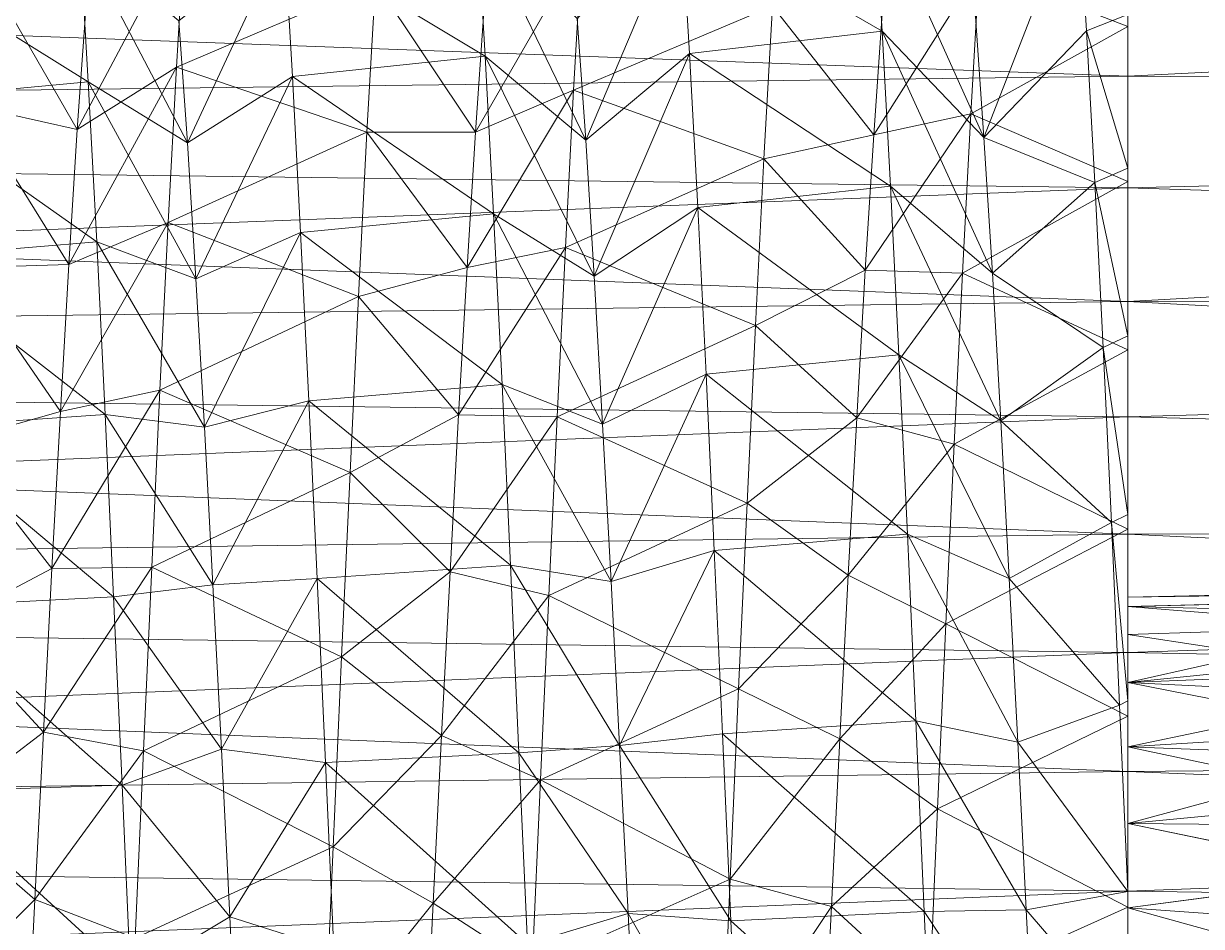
# Model space of a CAD drawing. Header units: millimetres. Extents: x -104 to 115, y -53 to 68.
# Drawn here: x -63.02 to -48.42, y 8.1 to 19.28 of the extents above; entities that cross this region are included whole.
import ezdxf

# ---------------------------------------------------------------- set-up
doc = ezdxf.new("R2010")
doc.units = ezdxf.units.MM

msp = doc.modelspace()

# ---------------------------------------------------------------- linework, layer by layer
at = {"color": 7, "lineweight": 0}
for points in [[(-49.333, 25.572, -26.139), (-49.333, 12.181, -27.423), (-49.333, 25.585, -28.516), (-49.333, 25.572, -26.139)], [(-49.333, 25.585, -28.516), (-49.333, 12.181, -27.423), (-49.333, 12.064, -28.431), (-49.333, 25.585, -28.516)], [(-49.333, 25.585, -28.516), (-49.333, 12.064, -28.431), (-49.333, 25.281, -30.873), (-49.333, 25.585, -28.516)], [(-49.333, 25.243, -23.784), (-49.333, 12.064, -26.415), (-49.333, 25.572, -26.139), (-49.333, 25.243, -23.784)], [(-49.333, 25.572, -26.139), (-49.333, 12.064, -26.415), (-49.333, 12.181, -27.423), (-49.333, 25.572, -26.139)], [(-49.333, 25.281, -30.873), (-49.333, 12.064, -28.431), (-49.333, 24.667, -33.17), (-49.333, 25.281, -30.873)], [(-49.333, 24.604, -21.495), (-49.333, 12.064, -26.415), (-49.333, 25.243, -23.784), (-49.333, 24.604, -21.495)], [(-49.333, 24.667, -33.17), (-49.333, 12.064, -28.431), (-49.333, 11.718, -29.386), (-49.333, 24.667, -33.17)], [(-49.333, 24.667, -33.17), (-49.333, 11.718, -29.386), (-49.333, 23.752, -35.364), (-49.333, 24.667, -33.17)], [(-49.333, 23.665, -19.311), (-49.333, 11.718, -25.461), (-49.333, 24.604, -21.495), (-49.333, 23.665, -19.311)], [(-49.333, 24.604, -21.495), (-49.333, 11.718, -25.461), (-49.333, 12.064, -26.415), (-49.333, 24.604, -21.495)], [(-49.333, 23.752, -35.364), (-49.333, 11.718, -29.386), (-49.333, 22.554, -37.417), (-49.333, 23.752, -35.364)], [(-49.333, 22.445, -17.271), (-49.333, 11.718, -25.461), (-49.333, 23.665, -19.311), (-49.333, 22.445, -17.271)], [(-49.333, 22.554, -37.417), (-49.333, 11.718, -29.386), (-49.333, 11.122, -30.282), (-49.333, 22.554, -37.417)], [(-49.333, 22.554, -37.417), (-49.333, 11.122, -30.282), (-49.333, 21.093, -39.292), (-49.333, 22.554, -37.417)], [(-49.333, 20.964, -15.412), (-49.333, 11.122, -24.564), (-49.333, 22.445, -17.271), (-49.333, 20.964, -15.412)], [(-49.333, 22.445, -17.271), (-49.333, 11.122, -24.564), (-49.333, 11.718, -25.461), (-49.333, 22.445, -17.271)], [(-104.18, 20.639, -51.652), (-49.333, 18.63, -52.615), (-49.333, 21.29, -51.295), (-104.18, 20.639, -51.652)], [(-7.414, 20.721, -51.609), (-49.333, 21.29, -51.295), (-49.333, 18.63, -52.615), (-7.414, 20.721, -51.609)], [(-49.333, 21.093, -39.292), (-49.333, 11.122, -30.282), (-49.333, 19.395, -40.956), (-49.333, 21.093, -39.292)], [(-52.379, 19.19, -41.129), (-54.869, 20.631, -39.79), (-52.484, 20.91, -39.494), (-52.379, 19.19, -41.129)], [(-52.484, 20.91, -39.494), (-51.223, 19.375, -37.921), (-51.118, 17.874, -39.37), (-52.484, 20.91, -39.494)], [(-52.484, 20.91, -39.494), (-51.118, 17.874, -39.37), (-52.379, 19.19, -41.129), (-52.484, 20.91, -39.494)], [(-49.948, 20.879, -39.527), (-51.118, 17.874, -39.37), (-51.223, 19.375, -37.921), (-49.948, 20.879, -39.527)], [(-51.178, 19.963, -14.399), (-49.333, 19.248, -13.766), (-49.333, 20.964, -15.412), (-51.178, 19.963, -14.399)], [(-49.846, 19.193, -41.127), (-51.118, 17.874, -39.37), (-49.948, 20.879, -39.527), (-49.846, 19.193, -41.127)], [(-49.948, 20.879, -39.527), (-49.333, 19.395, -40.956), (-49.846, 19.193, -41.127), (-49.948, 20.879, -39.527)], [(-49.333, 19.248, -13.766), (-49.333, 11.122, -24.564), (-49.333, 20.964, -15.412), (-49.333, 19.248, -13.766)], [(-104.18, 17.944, -52.899), (-49.333, 18.63, -52.615), (-104.18, 20.639, -51.652), (-104.18, 17.944, -52.899)], [(-57.297, 18.878, -41.383), (-59.789, 20.378, -40.047), (-57.402, 20.634, -39.787), (-57.297, 18.878, -41.383)], [(-57.402, 20.634, -39.787), (-56.157, 19.347, -37.952), (-56.052, 17.841, -39.398), (-57.402, 20.634, -39.787)], [(-57.402, 20.634, -39.787), (-56.052, 17.841, -39.398), (-57.297, 18.878, -41.383), (-57.402, 20.634, -39.787)], [(-54.869, 20.631, -39.79), (-56.052, 17.841, -39.398), (-56.157, 19.347, -37.952), (-54.869, 20.631, -39.79)], [(-54.766, 18.913, -41.355), (-56.052, 17.841, -39.398), (-54.869, 20.631, -39.79), (-54.766, 18.913, -41.355)], [(-52.379, 19.19, -41.129), (-54.766, 18.913, -41.355), (-54.869, 20.631, -39.79), (-52.379, 19.19, -41.129)], [(-7.414, 20.721, -51.609), (-49.333, 18.63, -52.615), (-4.981, 18.288, -52.759), (-7.414, 20.721, -51.609)], [(-61.019, 20.481, -14.903), (-62.246, 19.461, -17.021), (-62.351, 17.971, -15.559), (-61.019, 20.481, -14.903)], [(-61.019, 20.481, -14.903), (-62.351, 17.971, -15.559), (-61.121, 18.744, -13.358), (-61.019, 20.481, -14.903)], [(-58.658, 19.797, -14.246), (-61.019, 20.481, -14.903), (-61.121, 18.744, -13.358), (-58.658, 19.797, -14.246)], [(-62.216, 18.561, -41.629), (-64.709, 20.12, -40.3), (-62.321, 20.352, -40.073), (-62.216, 18.561, -41.629)], [(-62.321, 20.352, -40.073), (-61.091, 19.318, -37.984), (-60.986, 17.808, -39.425), (-62.321, 20.352, -40.073)], [(-62.321, 20.352, -40.073), (-60.986, 17.808, -39.425), (-62.216, 18.561, -41.629), (-62.321, 20.352, -40.073)], [(-59.789, 20.378, -40.047), (-60.986, 17.808, -39.425), (-61.091, 19.318, -37.984), (-59.789, 20.378, -40.047)], [(-59.686, 18.628, -41.577), (-60.986, 17.808, -39.425), (-59.789, 20.378, -40.047), (-59.686, 18.628, -41.577)], [(-57.297, 18.878, -41.383), (-59.686, 18.628, -41.577), (-59.789, 20.378, -40.047), (-57.297, 18.878, -41.383)], [(-56.099, 20.225, -14.648), (-57.312, 19.432, -16.989), (-57.417, 17.939, -15.532), (-56.099, 20.225, -14.648)], [(-56.099, 20.225, -14.648), (-57.417, 17.939, -15.532), (-56.201, 18.457, -13.14), (-56.099, 20.225, -14.648)], [(-53.739, 19.497, -13.978), (-56.099, 20.225, -14.648), (-56.201, 18.457, -13.14), (-53.739, 19.497, -13.978)], [(-62.216, 18.561, -41.629), (-64.607, 18.34, -41.794), (-64.709, 20.12, -40.3), (-62.216, 18.561, -41.629)], [(-63.681, 18.268, -13.001), (-62.351, 17.971, -15.559), (-63.576, 20.091, -14.52), (-63.681, 18.268, -13.001)], [(-63.576, 20.091, -14.52), (-62.351, 17.971, -15.559), (-62.246, 19.461, -17.021), (-63.576, 20.091, -14.52)], [(-104.18, 17.944, -1.948), (-49.333, 19.978, -2.856), (-49.333, 17.25, -1.682), (-104.18, 17.944, -1.948)], [(-51.178, 19.963, -14.399), (-52.378, 19.404, -16.958), (-52.483, 17.906, -15.504), (-51.178, 19.963, -14.399)], [(-51.178, 19.963, -14.399), (-52.483, 17.906, -15.504), (-51.281, 18.166, -12.927), (-51.178, 19.963, -14.399)], [(-51.281, 18.166, -12.927), (-49.333, 19.248, -13.766), (-51.178, 19.963, -14.399), (-51.281, 18.166, -12.927)], [(-4.981, 18.288, -2.087), (-49.333, 17.25, -1.682), (-49.333, 19.978, -2.856), (-4.981, 18.288, -2.087)], [(-58.658, 19.797, -14.246), (-61.121, 18.744, -13.358), (-58.763, 17.94, -12.768), (-58.658, 19.797, -14.246)], [(-58.763, 17.94, -12.768), (-57.417, 17.939, -15.532), (-58.658, 19.797, -14.246), (-58.763, 17.94, -12.768)], [(-58.658, 19.797, -14.246), (-57.417, 17.939, -15.532), (-57.312, 19.432, -16.989), (-58.658, 19.797, -14.246)], [(-53.739, 19.497, -13.978), (-56.201, 18.457, -13.14), (-53.844, 17.607, -12.543), (-53.739, 19.497, -13.978)], [(-53.844, 17.607, -12.543), (-52.483, 17.906, -15.504), (-53.739, 19.497, -13.978), (-53.844, 17.607, -12.543)], [(-53.739, 19.497, -13.978), (-52.483, 17.906, -15.504), (-52.378, 19.404, -16.958), (-53.739, 19.497, -13.978)], [(-49.846, 19.193, -41.127), (-49.333, 19.395, -40.956), (-49.333, 17.492, -42.379), (-49.846, 19.193, -41.127)], [(-49.333, 19.395, -40.956), (-49.333, 11.122, -30.282), (-49.333, 10.325, -31.007), (-49.333, 19.395, -40.956)], [(-49.333, 19.395, -40.956), (-49.333, 10.325, -31.007), (-49.333, 17.492, -42.379), (-49.333, 19.395, -40.956)], [(-52.274, 17.269, -42.521), (-54.766, 18.913, -41.355), (-52.379, 19.19, -41.129), (-52.274, 17.269, -42.521)], [(-52.379, 19.19, -41.129), (-51.118, 17.874, -39.37), (-51.013, 16.192, -40.607), (-52.379, 19.19, -41.129)], [(-52.379, 19.19, -41.129), (-51.013, 16.192, -40.607), (-52.274, 17.269, -42.521), (-52.379, 19.19, -41.129)], [(-51.281, 18.166, -12.927), (-49.333, 17.329, -12.363), (-49.333, 19.248, -13.766), (-51.281, 18.166, -12.927)], [(-49.743, 17.313, -42.494), (-51.118, 17.874, -39.37), (-49.846, 19.193, -41.127), (-49.743, 17.313, -42.494)], [(-49.846, 19.193, -41.127), (-49.333, 17.492, -42.379), (-49.743, 17.313, -42.494), (-49.846, 19.193, -41.127)], [(-49.333, 17.329, -12.363), (-49.333, 10.325, -23.84), (-49.333, 19.248, -13.766), (-49.333, 17.329, -12.363)], [(-49.333, 19.248, -13.766), (-49.333, 10.325, -23.84), (-49.333, 11.122, -24.564), (-49.333, 19.248, -13.766)], [(-57.193, 16.926, -42.731), (-59.686, 18.628, -41.577), (-57.297, 18.878, -41.383), (-57.193, 16.926, -42.731)], [(-57.297, 18.878, -41.383), (-56.052, 17.841, -39.398), (-55.947, 16.156, -40.629), (-57.297, 18.878, -41.383)], [(-57.297, 18.878, -41.383), (-55.947, 16.156, -40.629), (-57.193, 16.926, -42.731), (-57.297, 18.878, -41.383)], [(-54.766, 18.913, -41.355), (-55.947, 16.156, -40.629), (-56.052, 17.841, -39.398), (-54.766, 18.913, -41.355)], [(-54.664, 17.006, -42.683), (-55.947, 16.156, -40.629), (-54.766, 18.913, -41.355), (-54.664, 17.006, -42.683)], [(-52.274, 17.269, -42.521), (-54.664, 17.006, -42.683), (-54.766, 18.913, -41.355), (-52.274, 17.269, -42.521)], [(-61.121, 18.744, -13.358), (-62.351, 17.971, -15.559), (-62.456, 16.3, -14.309), (-61.121, 18.744, -13.358)], [(-61.121, 18.744, -13.358), (-62.456, 16.3, -14.309), (-61.224, 16.821, -12.053), (-61.121, 18.744, -13.358)], [(-58.763, 17.94, -12.768), (-61.121, 18.744, -13.358), (-61.224, 16.821, -12.053), (-58.763, 17.94, -12.768)], [(-104.18, 17.944, -52.899), (-49.333, 15.843, -53.639), (-49.333, 18.63, -52.615), (-104.18, 17.944, -52.899)], [(-62.111, 16.579, -42.933), (-64.607, 18.34, -41.794), (-62.216, 18.561, -41.629), (-62.111, 16.579, -42.933)], [(-62.216, 18.561, -41.629), (-60.986, 17.808, -39.425), (-60.881, 16.12, -40.652), (-62.216, 18.561, -41.629)], [(-62.216, 18.561, -41.629), (-60.881, 16.12, -40.652), (-62.111, 16.579, -42.933), (-62.216, 18.561, -41.629)], [(-59.686, 18.628, -41.577), (-60.881, 16.12, -40.652), (-60.986, 17.808, -39.425), (-59.686, 18.628, -41.577)], [(-59.584, 16.695, -42.867), (-60.881, 16.12, -40.652), (-59.686, 18.628, -41.577), (-59.584, 16.695, -42.867)], [(-57.193, 16.926, -42.731), (-59.584, 16.695, -42.867), (-59.686, 18.628, -41.577), (-57.193, 16.926, -42.731)], [(-4.981, 18.288, -52.759), (-49.333, 18.63, -52.615), (-49.333, 15.843, -53.639), (-4.981, 18.288, -52.759)], [(-56.201, 18.457, -13.14), (-57.417, 17.939, -15.532), (-57.522, 16.264, -14.286), (-56.201, 18.457, -13.14)], [(-56.201, 18.457, -13.14), (-57.522, 16.264, -14.286), (-56.304, 16.508, -11.874), (-56.201, 18.457, -13.14)], [(-53.844, 17.607, -12.543), (-56.201, 18.457, -13.14), (-56.304, 16.508, -11.874), (-53.844, 17.607, -12.543)], [(-62.111, 16.579, -42.933), (-64.504, 16.38, -43.044), (-64.607, 18.34, -41.794), (-62.111, 16.579, -42.933)], [(-63.786, 16.26, -11.737), (-62.456, 16.3, -14.309), (-63.681, 18.268, -13.001), (-63.786, 16.26, -11.737)], [(-63.681, 18.268, -13.001), (-62.456, 16.3, -14.309), (-62.351, 17.971, -15.559), (-63.681, 18.268, -13.001)], [(-2.447, 15.754, -1.181), (-49.333, 17.25, -1.682), (-4.981, 18.288, -2.087), (-2.447, 15.754, -1.181)], [(-4.981, 18.288, -52.759), (-49.333, 15.843, -53.639), (-2.447, 15.754, -53.666), (-4.981, 18.288, -52.759)], [(-51.281, 18.166, -12.927), (-52.483, 17.906, -15.504), (-52.588, 16.228, -14.263), (-51.281, 18.166, -12.927)], [(-51.281, 18.166, -12.927), (-52.588, 16.228, -14.263), (-51.383, 16.191, -11.7), (-51.281, 18.166, -12.927)], [(-51.383, 16.191, -11.7), (-49.333, 17.329, -12.363), (-51.281, 18.166, -12.927), (-51.383, 16.191, -11.7)], [(-104.18, 17.944, -1.948), (-49.333, 17.25, -1.682), (-104.18, 15.13, -1), (-104.18, 17.944, -1.948)], [(-104.18, 15.13, -53.847), (-49.333, 15.843, -53.639), (-104.18, 17.944, -52.899), (-104.18, 15.13, -53.847)], [(-58.763, 17.94, -12.768), (-61.224, 16.821, -12.053), (-58.867, 15.904, -11.55), (-58.763, 17.94, -12.768)], [(-58.867, 15.904, -11.55), (-57.522, 16.264, -14.286), (-58.763, 17.94, -12.768), (-58.867, 15.904, -11.55)], [(-58.763, 17.94, -12.768), (-57.522, 16.264, -14.286), (-57.417, 17.939, -15.532), (-58.763, 17.94, -12.768)], [(-53.844, 17.607, -12.543), (-52.588, 16.228, -14.263), (-52.483, 17.906, -15.504), (-53.844, 17.607, -12.543)], [(-49.743, 17.313, -42.494), (-51.013, 16.192, -40.607), (-51.118, 17.874, -39.37), (-49.743, 17.313, -42.494)], [(-53.844, 17.607, -12.543), (-56.304, 16.508, -11.874), (-53.949, 15.544, -11.371), (-53.844, 17.607, -12.543)], [(-53.949, 15.544, -11.371), (-52.588, 16.228, -14.263), (-53.844, 17.607, -12.543), (-53.949, 15.544, -11.371)], [(-49.743, 17.313, -42.494), (-49.333, 17.492, -42.379), (-49.333, 15.415, -43.537), (-49.743, 17.313, -42.494)], [(-49.333, 17.492, -42.379), (-49.333, 10.325, -31.007), (-49.333, 15.415, -43.537), (-49.333, 17.492, -42.379)], [(-104.18, 15.13, -1), (-49.333, 17.25, -1.682), (-49.333, 14.412, -0.811), (-104.18, 15.13, -1)], [(-52.17, 15.18, -43.646), (-54.664, 17.006, -42.683), (-52.274, 17.269, -42.521), (-52.17, 15.18, -43.646)], [(-52.274, 17.269, -42.521), (-51.013, 16.192, -40.607), (-50.908, 14.361, -41.608), (-52.274, 17.269, -42.521)], [(-52.274, 17.269, -42.521), (-50.908, 14.361, -41.608), (-52.17, 15.18, -43.646), (-52.274, 17.269, -42.521)], [(-51.383, 16.191, -11.7), (-49.333, 15.241, -11.228), (-49.333, 17.329, -12.363), (-51.383, 16.191, -11.7)], [(-49.641, 15.271, -43.604), (-51.013, 16.192, -40.607), (-49.743, 17.313, -42.494), (-49.641, 15.271, -43.604)], [(-49.743, 17.313, -42.494), (-49.333, 15.415, -43.537), (-49.641, 15.271, -43.604), (-49.743, 17.313, -42.494)], [(-49.333, 15.241, -11.228), (-49.333, 10.325, -23.84), (-49.333, 17.329, -12.363), (-49.333, 15.241, -11.228)], [(-2.447, 15.754, -1.181), (-49.333, 14.412, -0.811), (-49.333, 17.25, -1.682), (-2.447, 15.754, -1.181)], [(-54.664, 17.006, -42.683), (-55.842, 14.322, -41.626), (-55.947, 16.156, -40.629), (-54.664, 17.006, -42.683)], [(-54.561, 14.942, -43.752), (-55.842, 14.322, -41.626), (-54.664, 17.006, -42.683), (-54.561, 14.942, -43.752)], [(-52.17, 15.18, -43.646), (-54.561, 14.942, -43.752), (-54.664, 17.006, -42.683), (-52.17, 15.18, -43.646)], [(-61.224, 16.821, -12.053), (-62.456, 16.3, -14.309), (-62.561, 14.477, -13.293), (-61.224, 16.821, -12.053)], [(-61.224, 16.821, -12.053), (-62.561, 14.477, -13.293), (-61.327, 14.744, -11.009), (-61.224, 16.821, -12.053)], [(-58.867, 15.904, -11.55), (-61.224, 16.821, -12.053), (-61.327, 14.744, -11.009), (-58.867, 15.904, -11.55)], [(-57.088, 14.812, -43.808), (-59.584, 16.695, -42.867), (-57.193, 16.926, -42.731), (-57.088, 14.812, -43.808)], [(-57.193, 16.926, -42.731), (-55.947, 16.156, -40.629), (-55.842, 14.322, -41.626), (-57.193, 16.926, -42.731)], [(-57.193, 16.926, -42.731), (-55.842, 14.322, -41.626), (-57.088, 14.812, -43.808), (-57.193, 16.926, -42.731)], [(-59.584, 16.695, -42.867), (-60.776, 14.283, -41.644), (-60.881, 16.12, -40.652), (-59.584, 16.695, -42.867)], [(-59.481, 14.61, -43.894), (-60.776, 14.283, -41.644), (-59.584, 16.695, -42.867), (-59.481, 14.61, -43.894)], [(-57.088, 14.812, -43.808), (-59.481, 14.61, -43.894), (-59.584, 16.695, -42.867), (-57.088, 14.812, -43.808)], [(-62.007, 14.441, -43.963), (-64.504, 16.38, -43.044), (-62.111, 16.579, -42.933), (-62.007, 14.441, -43.963)], [(-62.111, 16.579, -42.933), (-60.881, 16.12, -40.652), (-60.776, 14.283, -41.644), (-62.111, 16.579, -42.933)], [(-62.111, 16.579, -42.933), (-60.776, 14.283, -41.644), (-62.007, 14.441, -43.963), (-62.111, 16.579, -42.933)], [(-56.304, 16.508, -11.874), (-57.522, 16.264, -14.286), (-57.627, 14.438, -13.275), (-56.304, 16.508, -11.874)], [(-56.304, 16.508, -11.874), (-57.627, 14.438, -13.275), (-56.406, 14.411, -10.872), (-56.304, 16.508, -11.874)], [(-53.949, 15.544, -11.371), (-56.304, 16.508, -11.874), (-56.406, 14.411, -10.872), (-53.949, 15.544, -11.371)], [(-62.007, 14.441, -43.963), (-64.402, 14.275, -44.028), (-64.504, 16.38, -43.044), (-62.007, 14.441, -43.963)], [(-63.89, 14.102, -10.752), (-62.561, 14.477, -13.293), (-63.786, 16.26, -11.737), (-63.89, 14.102, -10.752)], [(-63.786, 16.26, -11.737), (-62.561, 14.477, -13.293), (-62.456, 16.3, -14.309), (-63.786, 16.26, -11.737)], [(-58.867, 15.904, -11.55), (-57.627, 14.438, -13.275), (-57.522, 16.264, -14.286), (-58.867, 15.904, -11.55)], [(-53.949, 15.544, -11.371), (-52.693, 14.399, -13.257), (-52.588, 16.228, -14.263), (-53.949, 15.544, -11.371)], [(-51.383, 16.191, -11.7), (-52.588, 16.228, -14.263), (-52.693, 14.399, -13.257), (-51.383, 16.191, -11.7)], [(-51.383, 16.191, -11.7), (-52.693, 14.399, -13.257), (-51.486, 14.074, -10.741), (-51.383, 16.191, -11.7)], [(-51.486, 14.074, -10.741), (-49.333, 15.241, -11.228), (-51.383, 16.191, -11.7), (-51.486, 14.074, -10.741)], [(-49.641, 15.271, -43.604), (-50.908, 14.361, -41.608), (-51.013, 16.192, -40.607), (-49.641, 15.271, -43.604)], [(-104.18, 15.13, -53.847), (-49.333, 12.961, -54.355), (-49.333, 15.843, -53.639), (-104.18, 15.13, -53.847)], [(-58.867, 15.904, -11.55), (-61.327, 14.744, -11.009), (-58.972, 13.724, -10.614), (-58.867, 15.904, -11.55)], [(-58.972, 13.724, -10.614), (-57.627, 14.438, -13.275), (-58.867, 15.904, -11.55), (-58.972, 13.724, -10.614)], [(-2.447, 15.754, -53.666), (-49.333, 15.843, -53.639), (0.163, 13.143, -54.32), (-2.447, 15.754, -53.666)], [(0.163, 13.143, -54.32), (-49.333, 15.843, -53.639), (-49.333, 12.961, -54.355), (0.163, 13.143, -54.32)], [(0.163, 13.143, -0.527), (-49.333, 14.412, -0.811), (-2.447, 15.754, -1.181), (0.163, 13.143, -0.527)], [(-53.949, 15.544, -11.371), (-56.406, 14.411, -10.872), (-54.053, 13.343, -10.484), (-53.949, 15.544, -11.371)], [(-54.053, 13.343, -10.484), (-52.693, 14.399, -13.257), (-53.949, 15.544, -11.371), (-54.053, 13.343, -10.484)], [(-49.641, 15.271, -43.604), (-49.333, 15.415, -43.537), (-49.333, 13.204, -44.408), (-49.641, 15.271, -43.604)], [(-49.333, 15.415, -43.537), (-49.333, 10.325, -31.007), (-49.333, 9.376, -31.516), (-49.333, 15.415, -43.537)], [(-49.333, 15.415, -43.537), (-49.333, 9.376, -31.516), (-49.333, 13.204, -44.408), (-49.333, 15.415, -43.537)], [(-52.065, 12.96, -44.483), (-54.561, 14.942, -43.752), (-52.17, 15.18, -43.646), (-52.065, 12.96, -44.483)], [(-52.17, 15.18, -43.646), (-50.908, 14.361, -41.608), (-50.803, 12.412, -42.357), (-52.17, 15.18, -43.646)], [(-52.17, 15.18, -43.646), (-50.803, 12.412, -42.357), (-52.065, 12.96, -44.483), (-52.17, 15.18, -43.646)], [(-51.486, 14.074, -10.741), (-49.333, 13.02, -10.382), (-49.333, 15.241, -11.228), (-51.486, 14.074, -10.741)], [(-49.538, 13.102, -44.44), (-50.908, 14.361, -41.608), (-49.641, 15.271, -43.604), (-49.538, 13.102, -44.44)], [(-49.641, 15.271, -43.604), (-49.333, 13.204, -44.408), (-49.538, 13.102, -44.44), (-49.641, 15.271, -43.604)], [(-49.333, 13.02, -10.382), (-49.333, 9.376, -23.331), (-49.333, 15.241, -11.228), (-49.333, 13.02, -10.382)], [(-49.333, 15.241, -11.228), (-49.333, 9.376, -23.331), (-49.333, 10.325, -23.84), (-49.333, 15.241, -11.228)], [(-104.18, 15.13, -1), (-49.333, 14.412, -0.811), (-104.18, 12.23, -0.361), (-104.18, 15.13, -1)], [(-104.18, 12.23, -54.485), (-49.333, 12.961, -54.355), (-104.18, 15.13, -53.847), (-104.18, 12.23, -54.485)], [(-54.561, 14.942, -43.752), (-55.737, 12.372, -42.369), (-55.842, 14.322, -41.626), (-54.561, 14.942, -43.752)], [(-54.459, 12.757, -44.544), (-55.737, 12.372, -42.369), (-54.561, 14.942, -43.752), (-54.459, 12.757, -44.544)], [(-52.065, 12.96, -44.483), (-54.459, 12.757, -44.544), (-54.561, 14.942, -43.752), (-52.065, 12.96, -44.483)], [(-61.327, 14.744, -11.009), (-62.561, 14.477, -13.293), (-62.666, 12.534, -12.528), (-61.327, 14.744, -11.009)], [(-61.327, 14.744, -11.009), (-62.666, 12.534, -12.528), (-61.429, 12.55, -10.244), (-61.327, 14.744, -11.009)], [(-58.972, 13.724, -10.614), (-61.327, 14.744, -11.009), (-61.429, 12.55, -10.244), (-58.972, 13.724, -10.614)], [(-56.983, 12.574, -44.595), (-59.481, 14.61, -43.894), (-57.088, 14.812, -43.808), (-56.983, 12.574, -44.595)], [(-57.088, 14.812, -43.808), (-55.842, 14.322, -41.626), (-55.737, 12.372, -42.369), (-57.088, 14.812, -43.808)], [(-57.088, 14.812, -43.808), (-55.737, 12.372, -42.369), (-56.983, 12.574, -44.595), (-57.088, 14.812, -43.808)], [(-59.481, 14.61, -43.894), (-60.671, 12.331, -42.382), (-60.776, 14.283, -41.644), (-59.481, 14.61, -43.894)], [(-59.379, 12.409, -44.641), (-60.671, 12.331, -42.382), (-59.481, 14.61, -43.894), (-59.379, 12.409, -44.641)], [(-56.983, 12.574, -44.595), (-59.379, 12.409, -44.641), (-59.481, 14.61, -43.894), (-56.983, 12.574, -44.595)], [(-63.89, 14.102, -10.752), (-62.666, 12.534, -12.528), (-62.561, 14.477, -13.293), (-63.89, 14.102, -10.752)], [(-104.18, 12.23, -0.361), (-49.333, 14.412, -0.811), (-49.333, 11.495, -0.251), (-104.18, 12.23, -0.361)], [(-61.902, 12.185, -44.699), (-64.402, 14.275, -44.028), (-62.007, 14.441, -43.963), (-61.902, 12.185, -44.699)], [(-62.007, 14.441, -43.963), (-60.776, 14.283, -41.644), (-60.671, 12.331, -42.382), (-62.007, 14.441, -43.963)], [(-62.007, 14.441, -43.963), (-60.671, 12.331, -42.382), (-61.902, 12.185, -44.699), (-62.007, 14.441, -43.963)], [(-58.972, 13.724, -10.614), (-57.732, 12.494, -12.515), (-57.627, 14.438, -13.275), (-58.972, 13.724, -10.614)], [(-56.406, 14.411, -10.872), (-57.627, 14.438, -13.275), (-57.732, 12.494, -12.515), (-56.406, 14.411, -10.872)], [(-56.406, 14.411, -10.872), (-57.732, 12.494, -12.515), (-56.509, 12.201, -10.152), (-56.406, 14.411, -10.872)], [(-54.053, 13.343, -10.484), (-56.406, 14.411, -10.872), (-56.509, 12.201, -10.152), (-54.053, 13.343, -10.484)], [(-54.053, 13.343, -10.484), (-52.798, 12.453, -12.503), (-52.693, 14.399, -13.257), (-54.053, 13.343, -10.484)], [(-51.486, 14.074, -10.741), (-52.693, 14.399, -13.257), (-52.798, 12.453, -12.503), (-51.486, 14.074, -10.741)], [(-49.538, 13.102, -44.44), (-50.803, 12.412, -42.357), (-50.908, 14.361, -41.608), (-49.538, 13.102, -44.44)], [(0.163, 13.143, -0.527), (-49.333, 11.495, -0.251), (-49.333, 14.412, -0.811), (0.163, 13.143, -0.527)], [(-61.902, 12.185, -44.699), (-64.299, 12.059, -44.73), (-64.402, 14.275, -44.028), (-61.902, 12.185, -44.699)], [(-63.995, 11.832, -10.062), (-62.666, 12.534, -12.528), (-63.89, 14.102, -10.752), (-63.995, 11.832, -10.062)], [(-51.486, 14.074, -10.741), (-52.798, 12.453, -12.503), (-51.588, 11.85, -10.066), (-51.486, 14.074, -10.741)], [(-51.588, 11.85, -10.066), (-49.333, 13.02, -10.382), (-51.486, 14.074, -10.741), (-51.588, 11.85, -10.066)], [(-58.972, 13.724, -10.614), (-61.429, 12.55, -10.244), (-59.076, 11.439, -9.975), (-58.972, 13.724, -10.614)], [(-59.076, 11.439, -9.975), (-57.732, 12.494, -12.515), (-58.972, 13.724, -10.614), (-59.076, 11.439, -9.975)], [(-54.053, 13.343, -10.484), (-56.509, 12.201, -10.152), (-54.158, 11.045, -9.897), (-54.053, 13.343, -10.484)], [(-54.158, 11.045, -9.897), (-52.798, 12.453, -12.503), (-54.053, 13.343, -10.484), (-54.158, 11.045, -9.897)], [(-49.538, 13.102, -44.44), (-49.333, 13.204, -44.408), (-49.333, 10.896, -44.976), (-49.538, 13.102, -44.44)], [(-49.333, 13.204, -44.408), (-49.333, 9.376, -31.516), (-49.333, 8.332, -31.778), (-49.333, 13.204, -44.408)], [(-49.333, 13.204, -44.408), (-49.333, 8.332, -31.778), (-49.333, 10.896, -44.976), (-49.333, 13.204, -44.408)], [(2.825, 10.481, -0.132), (-49.333, 11.495, -0.251), (0.163, 13.143, -0.527), (2.825, 10.481, -0.132)], [(0.163, 13.143, -54.32), (-49.333, 12.961, -54.355), (2.825, 10.481, -54.715), (0.163, 13.143, -54.32)], [(-51.588, 11.85, -10.066), (-49.333, 10.706, -9.838), (-49.333, 13.02, -10.382), (-51.588, 11.85, -10.066)], [(-49.436, 10.843, -44.986), (-50.803, 12.412, -42.357), (-49.538, 13.102, -44.44), (-49.436, 10.843, -44.986)], [(-49.538, 13.102, -44.44), (-49.333, 10.896, -44.976), (-49.436, 10.843, -44.986), (-49.538, 13.102, -44.44)], [(-49.333, 10.706, -9.838), (-49.333, 8.332, -23.069), (-49.333, 13.02, -10.382), (-49.333, 10.706, -9.838)], [(-49.333, 13.02, -10.382), (-49.333, 8.332, -23.069), (-49.333, 9.376, -23.331), (-49.333, 13.02, -10.382)], [(-104.18, 12.23, -54.485), (-49.333, 10.019, -54.756), (-49.333, 12.961, -54.355), (-104.18, 12.23, -54.485)], [(-51.96, 10.648, -45.018), (-54.459, 12.757, -44.544), (-52.065, 12.96, -44.483), (-51.96, 10.648, -45.018)], [(-52.065, 12.96, -44.483), (-50.803, 12.412, -42.357), (-50.698, 10.382, -42.839), (-52.065, 12.96, -44.483)], [(-52.065, 12.96, -44.483), (-50.698, 10.382, -42.839), (-51.96, 10.648, -45.018), (-52.065, 12.96, -44.483)], [(2.825, 10.481, -54.715), (-49.333, 12.961, -54.355), (-49.333, 10.019, -54.756), (2.825, 10.481, -54.715)], [(-54.459, 12.757, -44.544), (-55.632, 10.34, -42.846), (-55.737, 12.372, -42.369), (-54.459, 12.757, -44.544)], [(-54.356, 10.487, -45.044), (-55.632, 10.34, -42.846), (-54.459, 12.757, -44.544), (-54.356, 10.487, -45.044)], [(-51.96, 10.648, -45.018), (-54.356, 10.487, -45.044), (-54.459, 12.757, -44.544), (-51.96, 10.648, -45.018)], [(-56.879, 10.251, -45.078), (-59.379, 12.409, -44.641), (-56.983, 12.574, -44.595), (-56.879, 10.251, -45.078)], [(-56.983, 12.574, -44.595), (-55.737, 12.372, -42.369), (-55.632, 10.34, -42.846), (-56.983, 12.574, -44.595)], [(-56.983, 12.574, -44.595), (-55.632, 10.34, -42.846), (-56.879, 10.251, -45.078), (-56.983, 12.574, -44.595)], [(-63.995, 11.832, -10.062), (-62.771, 10.508, -12.03), (-62.666, 12.534, -12.528), (-63.995, 11.832, -10.062)], [(-61.429, 12.55, -10.244), (-62.666, 12.534, -12.528), (-62.771, 10.508, -12.03), (-61.429, 12.55, -10.244)], [(-61.429, 12.55, -10.244), (-62.771, 10.508, -12.03), (-61.532, 10.274, -9.772), (-61.429, 12.55, -10.244)], [(-59.076, 11.439, -9.975), (-61.429, 12.55, -10.244), (-61.532, 10.274, -9.772), (-59.076, 11.439, -9.975)], [(-59.379, 12.409, -44.641), (-60.566, 10.298, -42.853), (-60.671, 12.331, -42.382), (-59.379, 12.409, -44.641)], [(-59.276, 10.13, -45.095), (-60.566, 10.298, -42.853), (-59.379, 12.409, -44.641), (-59.276, 10.13, -45.095)], [(-56.879, 10.251, -45.078), (-59.276, 10.13, -45.095), (-59.379, 12.409, -44.641), (-56.879, 10.251, -45.078)], [(-59.076, 11.439, -9.975), (-57.837, 10.466, -12.022), (-57.732, 12.494, -12.515), (-59.076, 11.439, -9.975)], [(-56.509, 12.201, -10.152), (-57.732, 12.494, -12.515), (-57.837, 10.466, -12.022), (-56.509, 12.201, -10.152)], [(-54.158, 11.045, -9.897), (-52.903, 10.424, -12.015), (-52.798, 12.453, -12.503), (-54.158, 11.045, -9.897)], [(-51.588, 11.85, -10.066), (-52.798, 12.453, -12.503), (-52.903, 10.424, -12.015), (-51.588, 11.85, -10.066)], [(-49.436, 10.843, -44.986), (-50.698, 10.382, -42.839), (-50.803, 12.412, -42.357), (-49.436, 10.843, -44.986)], [(-36.993, 12.448, -27.561), (-36.993, 12.353, -28.59), (-49.333, 12.181, -27.423), (-36.993, 12.448, -27.561)], [(-36.993, 12.448, -27.561), (-49.333, 12.181, -27.423), (-36.993, 12.374, -26.392), (-36.993, 12.448, -27.561)], [(-61.902, 12.185, -44.699), (-60.671, 12.331, -42.382), (-60.566, 10.298, -42.853), (-61.902, 12.185, -44.699)], [(-43.163, 11.913, -25.364), (-36.993, 12.374, -26.392), (-49.333, 12.064, -26.415), (-43.163, 11.913, -25.364)], [(-36.993, 12.374, -26.392), (-49.333, 12.181, -27.423), (-49.333, 12.064, -26.415), (-36.993, 12.374, -26.392)], [(-36.993, 12.353, -28.59), (-43.163, 11.913, -29.483), (-49.333, 12.064, -28.431), (-36.993, 12.353, -28.59)], [(-36.993, 12.353, -28.59), (-49.333, 12.064, -28.431), (-49.333, 12.181, -27.423), (-36.993, 12.353, -28.59)], [(-104.18, 12.23, -0.361), (-49.333, 11.495, -0.251), (-104.18, 9.278, -0.04), (-104.18, 12.23, -0.361)], [(-104.18, 9.278, -54.806), (-49.333, 10.019, -54.756), (-104.18, 12.23, -54.485), (-104.18, 9.278, -54.806)], [(-61.797, 9.852, -45.129), (-64.299, 12.059, -44.73), (-61.902, 12.185, -44.699), (-61.797, 9.852, -45.129)], [(-61.902, 12.185, -44.699), (-60.566, 10.298, -42.853), (-61.797, 9.852, -45.129), (-61.902, 12.185, -44.699)], [(-56.509, 12.201, -10.152), (-57.837, 10.466, -12.022), (-56.611, 9.916, -9.725), (-56.509, 12.201, -10.152)], [(-54.158, 11.045, -9.897), (-56.509, 12.201, -10.152), (-56.611, 9.916, -9.725), (-54.158, 11.045, -9.897)], [(-61.797, 9.852, -45.129), (-64.197, 9.771, -45.138), (-64.299, 12.059, -44.73), (-61.797, 9.852, -45.129)], [(-43.163, 11.913, -25.364), (-49.333, 12.064, -26.415), (-46.248, 11.815, -25.412), (-43.163, 11.913, -25.364)], [(-46.248, 11.815, -25.412), (-49.333, 12.064, -26.415), (-49.333, 11.718, -25.461), (-46.248, 11.815, -25.412)], [(-43.163, 11.913, -29.483), (-46.248, 11.815, -29.434), (-49.333, 12.064, -28.431), (-43.163, 11.913, -29.483)], [(-49.333, 12.064, -28.431), (-46.248, 11.815, -29.434), (-49.333, 11.718, -29.386), (-49.333, 12.064, -28.431)], [(-64.1, 9.49, -9.679), (-62.771, 10.508, -12.03), (-63.995, 11.832, -10.062), (-64.1, 9.49, -9.679)], [(-51.588, 11.85, -10.066), (-52.903, 10.424, -12.015), (-51.691, 9.558, -9.686), (-51.588, 11.85, -10.066)], [(-51.691, 9.558, -9.686), (-49.333, 10.706, -9.838), (-51.588, 11.85, -10.066), (-51.691, 9.558, -9.686)], [(-46.248, 11.245, -30.197), (-49.333, 11.718, -29.386), (-46.248, 11.815, -29.434), (-46.248, 11.245, -30.197)], [(-46.248, 11.434, -24.865), (-46.248, 11.815, -25.412), (-49.333, 11.122, -24.564), (-46.248, 11.434, -24.865)], [(-49.333, 11.122, -24.564), (-46.248, 11.815, -25.412), (-49.333, 11.718, -25.461), (-49.333, 11.122, -24.564)], [(-46.248, 11.245, -30.197), (-49.333, 11.122, -30.282), (-49.333, 11.718, -29.386), (-46.248, 11.245, -30.197)], [(-104.18, 9.278, -0.04), (-49.333, 11.495, -0.251), (-49.333, 8.536, -0.01), (-104.18, 9.278, -0.04)], [(-59.076, 11.439, -9.975), (-61.532, 10.274, -9.772), (-59.181, 9.089, -9.645), (-59.076, 11.439, -9.975)], [(-59.181, 9.089, -9.645), (-57.837, 10.466, -12.022), (-59.076, 11.439, -9.975), (-59.181, 9.089, -9.645)], [(2.825, 10.481, -0.132), (-49.333, 8.536, -0.01), (-49.333, 11.495, -0.251), (2.825, 10.481, -0.132)], [(-46.248, 11.434, -24.865), (-49.333, 11.122, -24.564), (-46.248, 10.969, -24.379), (-46.248, 11.434, -24.865)], [(-46.248, 10.517, -30.829), (-49.333, 11.122, -30.282), (-46.248, 11.245, -30.197), (-46.248, 10.517, -30.829)], [(-46.248, 10.517, -30.829), (-49.333, 10.325, -31.007), (-49.333, 11.122, -30.282), (-46.248, 10.517, -30.829)], [(-46.248, 10.969, -24.379), (-49.333, 11.122, -24.564), (-49.333, 10.325, -23.84), (-46.248, 10.969, -24.379)], [(-54.158, 11.045, -9.897), (-56.611, 9.916, -9.725), (-54.263, 8.688, -9.621), (-54.158, 11.045, -9.897)], [(-54.263, 8.688, -9.621), (-52.903, 10.424, -12.015), (-54.158, 11.045, -9.897), (-54.263, 8.688, -9.621)], [(-46.248, 10.969, -24.379), (-49.333, 10.325, -23.84), (-46.248, 10.208, -23.819), (-46.248, 10.969, -24.379)], [(-49.333, 8.532, -45.233), (-50.698, 10.382, -42.839), (-49.436, 10.843, -44.986), (-49.333, 8.532, -45.233)], [(-49.436, 10.843, -44.986), (-49.333, 10.896, -44.976), (-49.333, 8.532, -45.233), (-49.436, 10.843, -44.986)], [(-49.333, 10.896, -44.976), (-49.333, 8.332, -31.778), (-49.333, 8.532, -45.233), (-49.333, 10.896, -44.976)], [(-51.691, 9.558, -9.686), (-49.333, 8.34, -9.607), (-49.333, 10.706, -9.838), (-51.691, 9.558, -9.686)], [(-49.333, 8.34, -9.607), (-49.333, 8.332, -23.069), (-49.333, 10.706, -9.838), (-49.333, 8.34, -9.607)], [(-51.856, 8.286, -45.242), (-54.356, 10.487, -45.044), (-51.96, 10.648, -45.018), (-51.856, 8.286, -45.242)], [(-51.96, 10.648, -45.018), (-50.698, 10.382, -42.839), (-50.593, 8.305, -43.046), (-51.96, 10.648, -45.018)], [(-51.96, 10.648, -45.018), (-50.593, 8.305, -43.046), (-51.856, 8.286, -45.242), (-51.96, 10.648, -45.018)], [(-46.248, 10.517, -30.829), (-46.248, 9.669, -31.307), (-49.333, 10.325, -31.007), (-46.248, 10.517, -30.829)], [(-64.1, 9.49, -9.679), (-62.876, 8.433, -11.805), (-62.771, 10.508, -12.03), (-64.1, 9.49, -9.679)], [(-61.532, 10.274, -9.772), (-62.771, 10.508, -12.03), (-62.876, 8.433, -11.805), (-61.532, 10.274, -9.772)], [(-59.181, 9.089, -9.645), (-57.942, 8.39, -11.803), (-57.837, 10.466, -12.022), (-59.181, 9.089, -9.645)], [(-56.611, 9.916, -9.725), (-57.837, 10.466, -12.022), (-57.942, 8.39, -11.803), (-56.611, 9.916, -9.725)], [(-54.254, 8.172, -45.244), (-55.632, 10.34, -42.846), (-54.356, 10.487, -45.044), (-54.254, 8.172, -45.244)], [(-51.856, 8.286, -45.242), (-54.254, 8.172, -45.244), (-54.356, 10.487, -45.044), (-51.856, 8.286, -45.242)], [(-54.263, 8.688, -9.621), (-53.008, 8.347, -11.802), (-52.903, 10.424, -12.015), (-54.263, 8.688, -9.621)], [(-51.691, 9.558, -9.686), (-52.903, 10.424, -12.015), (-53.008, 8.347, -11.802), (-51.691, 9.558, -9.686)], [(-49.333, 8.532, -45.233), (-50.593, 8.305, -43.046), (-50.698, 10.382, -42.839), (-49.333, 8.532, -45.233)], [(2.825, 10.481, -54.715), (-49.333, 10.019, -54.756), (5.513, 7.793, -54.847), (2.825, 10.481, -54.715)], [(5.513, 7.793, 0), (-49.333, 8.536, -0.01), (2.825, 10.481, -0.132), (5.513, 7.793, 0)], [(-61.532, 10.274, -9.772), (-62.876, 8.433, -11.805), (-61.634, 7.957, -9.599), (-61.532, 10.274, -9.772)], [(-61.797, 9.852, -45.129), (-60.566, 10.298, -42.853), (-60.461, 8.22, -43.049), (-61.797, 9.852, -45.129)], [(-59.181, 9.089, -9.645), (-61.532, 10.274, -9.772), (-61.634, 7.957, -9.599), (-59.181, 9.089, -9.645)], [(-59.276, 10.13, -45.095), (-60.461, 8.22, -43.049), (-60.566, 10.298, -42.853), (-59.276, 10.13, -45.095)], [(-56.774, 7.884, -45.248), (-59.276, 10.13, -45.095), (-56.879, 10.251, -45.078), (-56.774, 7.884, -45.248)], [(-56.879, 10.251, -45.078), (-55.632, 10.34, -42.846), (-55.527, 8.262, -43.048), (-56.879, 10.251, -45.078)], [(-56.879, 10.251, -45.078), (-55.527, 8.262, -43.048), (-56.774, 7.884, -45.248), (-56.879, 10.251, -45.078)], [(-54.254, 8.172, -45.244), (-55.527, 8.262, -43.048), (-55.632, 10.34, -42.846), (-54.254, 8.172, -45.244)], [(-46.248, 9.669, -31.307), (-49.333, 9.376, -31.516), (-49.333, 10.325, -31.007), (-46.248, 9.669, -31.307)], [(-46.248, 10.208, -23.819), (-49.333, 10.325, -23.84), (-49.333, 9.376, -23.331), (-46.248, 10.208, -23.819)], [(-59.174, 7.811, -45.248), (-60.461, 8.22, -43.049), (-59.276, 10.13, -45.095), (-59.174, 7.811, -45.248)], [(-56.774, 7.884, -45.248), (-59.174, 7.811, -45.248), (-59.276, 10.13, -45.095), (-56.774, 7.884, -45.248)], [(-46.248, 10.208, -23.819), (-49.333, 9.376, -23.331), (-46.248, 9.348, -23.414), (-46.248, 10.208, -23.819)], [(-104.18, 9.278, -54.806), (-49.333, 7.051, -54.837), (-49.333, 10.019, -54.756), (-104.18, 9.278, -54.806)], [(5.513, 7.793, -54.847), (-49.333, 10.019, -54.756), (-49.333, 7.051, -54.837), (5.513, 7.793, -54.847)], [(-61.693, 7.482, -45.246), (-64.197, 9.771, -45.138), (-61.797, 9.852, -45.129), (-61.693, 7.482, -45.246)], [(-61.797, 9.852, -45.129), (-60.461, 8.22, -43.049), (-61.693, 7.482, -45.246), (-61.797, 9.852, -45.129)], [(-56.611, 9.916, -9.725), (-57.942, 8.39, -11.803), (-56.714, 7.596, -9.599), (-56.611, 9.916, -9.725)], [(-54.263, 8.688, -9.621), (-56.611, 9.916, -9.725), (-56.714, 7.596, -9.599), (-54.263, 8.688, -9.621)], [(-61.693, 7.482, -45.246), (-64.094, 7.45, -45.245), (-64.197, 9.771, -45.138), (-61.693, 7.482, -45.246)], [(-46.248, 8.738, -31.608), (-49.333, 9.376, -31.516), (-46.248, 9.669, -31.307), (-46.248, 8.738, -31.608)], [(-64.204, 7.118, -9.611), (-62.876, 8.433, -11.805), (-64.1, 9.49, -9.679), (-64.204, 7.118, -9.611)], [(-51.691, 9.558, -9.686), (-53.008, 8.347, -11.802), (-51.793, 7.235, -9.607), (-51.691, 9.558, -9.686)], [(-51.793, 7.235, -9.607), (-49.333, 8.34, -9.607), (-51.691, 9.558, -9.686), (-51.793, 7.235, -9.607)], [(-46.248, 8.738, -31.608), (-49.333, 8.332, -31.778), (-49.333, 9.376, -31.516), (-46.248, 8.738, -31.608)], [(-46.248, 9.348, -23.414), (-49.333, 9.376, -23.331), (-46.248, 8.739, -23.24), (-46.248, 9.348, -23.414)], [(-49.333, 9.376, -23.331), (-49.333, 8.332, -23.069), (-46.248, 8.739, -23.24), (-49.333, 9.376, -23.331)], [(-104.18, 9.278, -0.04), (-49.333, 8.536, -0.01), (-104.18, 6.309, -0.04), (-104.18, 9.278, -0.04)], [(-59.181, 9.089, -9.645), (-61.634, 7.957, -9.599), (-59.286, 6.717, -9.631), (-59.181, 9.089, -9.645)], [(-59.286, 6.717, -9.631), (-57.942, 8.39, -11.803), (-59.181, 9.089, -9.645), (-59.286, 6.717, -9.631)], [(-54.263, 8.688, -9.621), (-56.714, 7.596, -9.599), (-54.367, 6.316, -9.66), (-54.263, 8.688, -9.621)], [(-54.367, 6.316, -9.66), (-53.008, 8.347, -11.802), (-54.263, 8.688, -9.621), (-54.367, 6.316, -9.66)], [(-46.248, 8.739, -23.24), (-49.333, 8.332, -23.069), (-46.248, 8.111, -23.15), (-46.248, 8.739, -23.24)], [(-46.248, 8.111, -31.697), (-49.333, 8.332, -31.778), (-46.248, 8.738, -31.608), (-46.248, 8.111, -31.697)], [(-104.18, 6.309, -0.04), (-49.333, 8.536, -0.01), (-49.333, 5.568, -0.09), (-104.18, 6.309, -0.04)], [(-49.333, 6.843, -45.093), (-50.593, 8.305, -43.046), (-49.333, 8.532, -45.233), (-49.333, 6.843, -45.093)], [(5.513, 7.793, 0), (-49.333, 5.568, -0.09), (-49.333, 8.536, -0.01), (5.513, 7.793, 0)], [(-49.333, 8.532, -45.233), (-49.333, 8.332, -31.778), (-49.333, 6.843, -45.093), (-49.333, 8.532, -45.233)], [(-64.204, 7.118, -9.611), (-62.981, 6.346, -11.859), (-62.876, 8.433, -11.805), (-64.204, 7.118, -9.611)], [(-61.634, 7.957, -9.599), (-62.876, 8.433, -11.805), (-62.981, 6.346, -11.859), (-61.634, 7.957, -9.599)], [(-59.286, 6.717, -9.631), (-58.047, 6.304, -11.863), (-57.942, 8.39, -11.803), (-59.286, 6.717, -9.631)], [(-56.714, 7.596, -9.599), (-57.942, 8.39, -11.803), (-58.047, 6.304, -11.863), (-56.714, 7.596, -9.599)], [(-54.367, 6.316, -9.66), (-53.113, 6.261, -11.867), (-53.008, 8.347, -11.802), (-54.367, 6.316, -9.66)], [(-51.793, 7.235, -9.607), (-53.008, 8.347, -11.802), (-53.113, 6.261, -11.867), (-51.793, 7.235, -9.607)], [(-51.793, 7.235, -9.607), (-49.333, 5.964, -9.692), (-49.333, 8.34, -9.607), (-51.793, 7.235, -9.607)], [(-49.333, 5.964, -9.692), (-49.333, 7.255, -23.069), (-49.333, 8.34, -9.607), (-49.333, 5.964, -9.692)], [(-49.333, 8.34, -9.607), (-49.333, 7.255, -23.069), (-49.333, 8.332, -23.069), (-49.333, 8.34, -9.607)], [(-49.333, 6.843, -45.093), (-49.333, 8.332, -31.778), (-49.333, 7.255, -31.778), (-49.333, 6.843, -45.093)], [(-49.333, 7.255, -31.778), (-49.333, 8.332, -31.778), (-46.248, 7.475, -31.696), (-49.333, 7.255, -31.778)], [(-46.248, 7.475, -31.696), (-49.333, 8.332, -31.778), (-46.248, 8.111, -31.697), (-46.248, 7.475, -31.696)], [(-49.333, 8.332, -23.069), (-49.333, 7.255, -23.069), (-46.248, 8.111, -23.15), (-49.333, 8.332, -23.069)], [(-61.693, 7.482, -45.246), (-60.461, 8.22, -43.049), (-60.356, 6.134, -42.966), (-61.693, 7.482, -45.246)], [(-59.174, 7.811, -45.248), (-60.356, 6.134, -42.966), (-60.461, 8.22, -43.049), (-59.174, 7.811, -45.248)], [(-56.774, 7.884, -45.248), (-55.527, 8.262, -43.048), (-55.422, 6.176, -42.971), (-56.774, 7.884, -45.248)], [(-54.151, 5.85, -45.142), (-55.422, 6.176, -42.971), (-55.527, 8.262, -43.048), (-54.151, 5.85, -45.142)], [(-54.151, 5.85, -45.142), (-55.527, 8.262, -43.048), (-54.254, 8.172, -45.244), (-54.151, 5.85, -45.142)], [(-51.751, 5.916, -45.149), (-54.254, 8.172, -45.244), (-51.856, 8.286, -45.242), (-51.751, 5.916, -45.149)], [(-51.856, 8.286, -45.242), (-50.593, 8.305, -43.046), (-50.488, 6.219, -42.975), (-51.856, 8.286, -45.242)], [(-51.856, 8.286, -45.242), (-50.488, 6.219, -42.975), (-51.751, 5.916, -45.149), (-51.856, 8.286, -45.242)], [(-50.593, 8.305, -43.046), (-49.333, 6.843, -45.093), (-50.488, 6.219, -42.975), (-50.593, 8.305, -43.046)], [(-51.751, 5.916, -45.149), (-54.151, 5.85, -45.142), (-54.254, 8.172, -45.244), (-51.751, 5.916, -45.149)]]:
    msp.add_polyline3d(points, dxfattribs=at)

doc.saveas('drawing.dxf')
